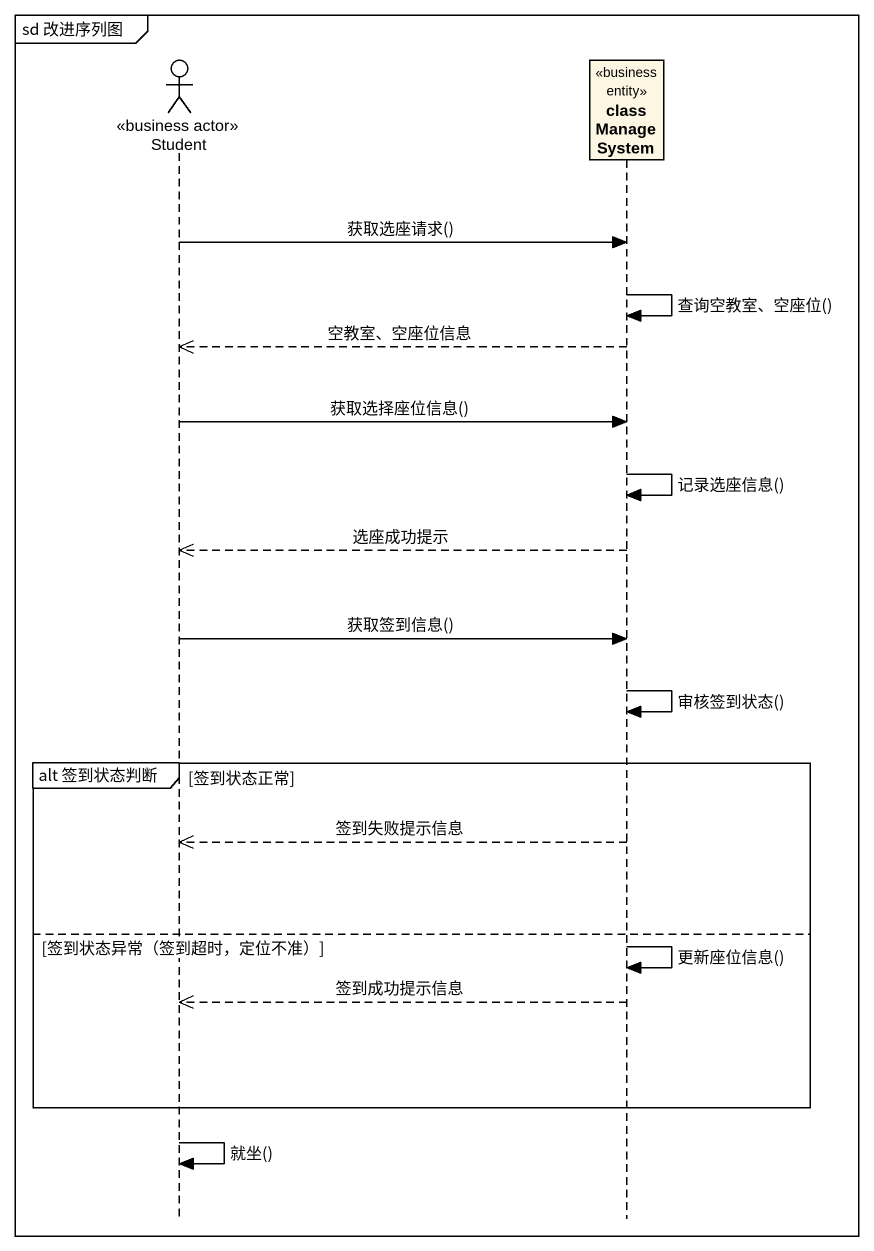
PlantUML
@startuml
mainframe sd 改进序列图
hide footbox
actor Student <<business actor>>
participant classManageSystem <<business entity>>

Student -> classManageSystem : 获取选座请求()
classManageSystem -> classManageSystem : 查询空教室、空座位()
classManageSystem -->> Student : 空教室、空座位信息
Student -> classManageSystem : 获取选择座位信息()
classManageSystem -> classManageSystem : 记录选座信息()
classManageSystem -->> Student : 选座成功提示
Student -> classManageSystem : 获取签到信息()
classManageSystem -> classManageSystem : 审核签到状态()
group alt 签到状态判断 [签到状态正常]
  classManageSystem -->> Student : 签到失败提示信息
else 签到状态异常（签到超时，定位不准）
  classManageSystem -> classManageSystem : 更新座位信息()
  classManageSystem -->> Student : 签到成功提示信息
end
Student -> Student : 就坐()
@enduml
